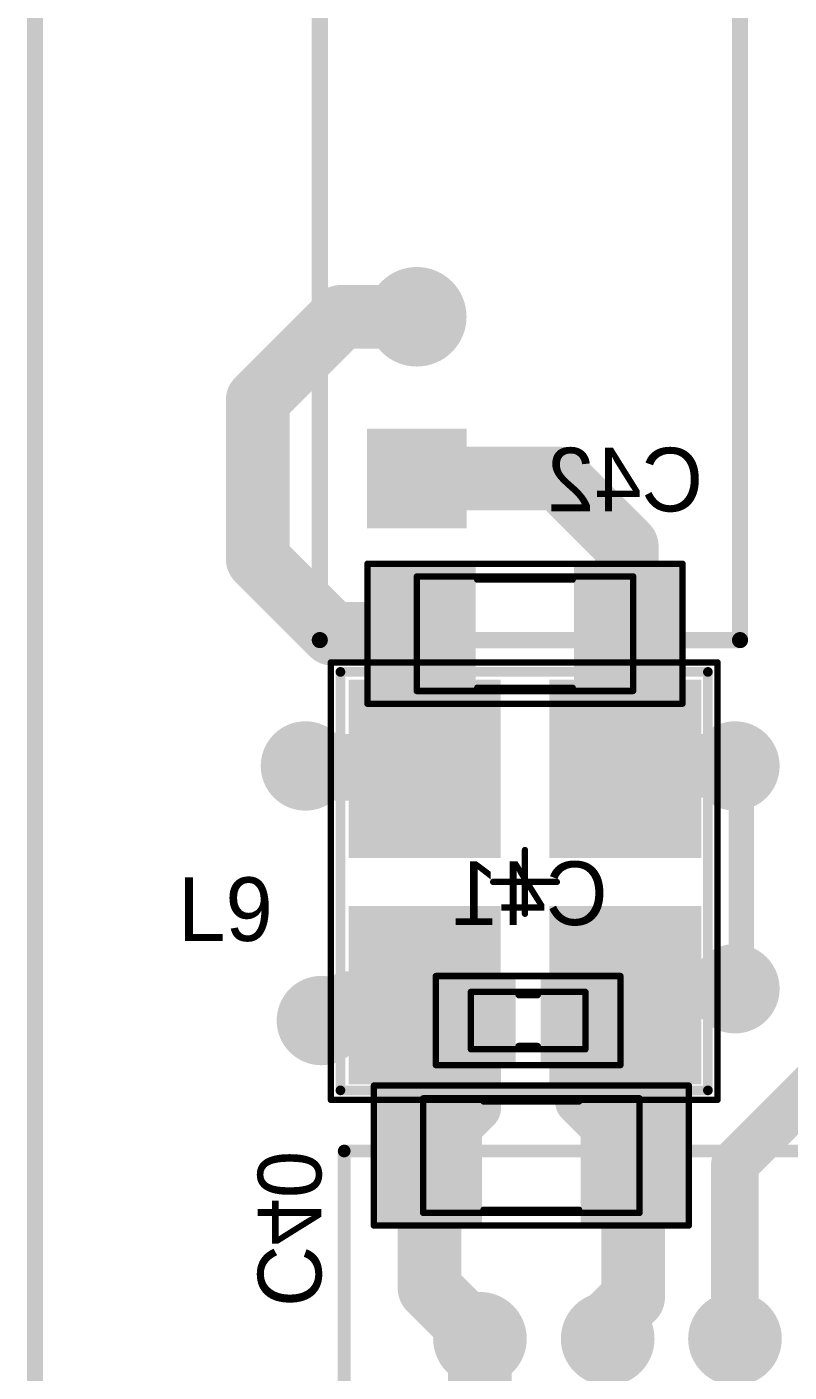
# Model space of a CAD drawing. Header units: millimetres. Extents: x 25 to 183, y 185 to 406.
# Drawn here: x 25.27 to 37.25, y 195.88 to 217.01 of the extents above; entities that cross this region are included whole.
import ezdxf

# ---------------------------------------------------------------- set-up
doc = ezdxf.new("R2010")
doc.units = ezdxf.units.MM
for name, color, linetype in [('BottomLayer', 5, 'Continuous'), ('BottomOverlay', 54, 'Continuous'), ('BottomPaste', 16, 'Continuous'), ('BottomSolder', 6, 'Continuous'), ('Mechanical1', 6, 'Continuous'), ('Mechanical13', 56, 'Continuous'), ('Mechanical15', 56, 'Continuous'), ('MultiLayer', 9, 'Continuous'), ('PadHoleLayer', 156, 'Continuous'), ('TopLayer', 1, 'Continuous'), ('TopOverlay', 2, 'Continuous'), ('TopPaste', 8, 'Continuous'), ('TopSolder', 216, 'Continuous'), ('ViaHoleLayer', 16, 'Continuous')]:
    doc.layers.add(name, color=color, linetype=linetype)

# ---------------------------------------------------------------- blocks, each defined once
blk = doc.blocks.new('SMD_C_1206_B_1889')
at = {"layer": 'BottomLayer'}
for points in [[(-2.325, 0.95), (-2.325, -0.95), (-0.875, 0.95), (-0.875, -0.95)], [(0.875, 0.95), (0.875, -0.95), (2.325, 0.95), (2.325, -0.95)]]:
    blk.add_solid(points, dxfattribs=at)
at = {"layer": 'BottomOverlay', "const_width": 0.1}
for points in [[(-2.475, 1.1), (2.475, 1.1)], [(-2.475, -1.1), (-2.475, 1.1)], [(2.475, -1.1), (2.475, 1.1)], [(-0.75, 0.85), (0.75, 0.85)], [(-0.75, -0.85), (0.75, -0.85)], [(-2.475, -1.1), (2.475, -1.1)]]:
    blk.add_lwpolyline(points, dxfattribs=at)
at = {"layer": 'BottomOverlay', "const_width": 0.05}
for points in [[(-2.5, 1.1, 1), (-2.45, 1.1, 1)], [(-2.5, 1.1, 1), (-2.45, 1.1, 1)], [(2.45, 1.1, 1), (2.5, 1.1, 1)], [(2.45, 1.1, 1), (2.5, 1.1, 1)], [(-0.775, 0.85, 1), (-0.725, 0.85, 1)], [(0.725, 0.85, 1), (0.775, 0.85, 1)], [(-0.775, -0.85, 1), (-0.725, -0.85, 1)], [(0.725, -0.85, 1), (0.775, -0.85, 1)], [(-2.5, -1.1, 1), (-2.45, -1.1, 1)], [(-2.5, -1.1, 1), (-2.45, -1.1, 1)], [(2.45, -1.1, 1), (2.5, -1.1, 1)], [(2.45, -1.1, 1), (2.5, -1.1, 1)]]:
    blk.add_lwpolyline(points, format="xyb", close=True, dxfattribs=at)
at = {"layer": 'BottomPaste'}
for points in [[(-2.325, 0.95), (-2.325, -0.95), (-0.875, 0.95), (-0.875, -0.95)], [(0.875, 0.95), (0.875, -0.95), (2.325, 0.95), (2.325, -0.95)]]:
    blk.add_solid(points, dxfattribs=at)
at = {"layer": 'BottomSolder'}
for points in [[(-2.427, 1.052), (-2.427, -1.052), (-0.773, 1.052), (-0.773, -1.052)], [(0.773, 1.052), (0.773, -1.052), (2.427, 1.052), (2.427, -1.052)]]:
    blk.add_solid(points, dxfattribs=at)
at = {"layer": 'Mechanical13', "const_width": 0.1}
for points in [[(-1.7, 0.9), (1.7, 0.9)], [(-1.7, -0.9), (-1.7, 0.9)], [(1.7, -0.9), (1.7, 0.9)], [(-1.7, -0.9), (1.7, -0.9)]]:
    blk.add_lwpolyline(points, dxfattribs=at)
at = {"layer": 'Mechanical13', "const_width": 0.05}
for points in [[(-1.725, 0.9, 1), (-1.675, 0.9, 1)], [(-1.725, 0.9, 1), (-1.675, 0.9, 1)], [(1.675, 0.9, 1), (1.725, 0.9, 1)], [(1.675, 0.9, 1), (1.725, 0.9, 1)], [(-1.725, -0.9, 1), (-1.675, -0.9, 1)], [(-1.725, -0.9, 1), (-1.675, -0.9, 1)], [(1.675, -0.9, 1), (1.725, -0.9, 1)], [(1.675, -0.9, 1), (1.725, -0.9, 1)]]:
    blk.add_lwpolyline(points, format="xyb", close=True, dxfattribs=at)
at = {"layer": 'Mechanical15', "const_width": 0.05}
for points in [[(-2.5, 1.1), (2.475, 1.1)], [(-2.5, -1.1), (-2.5, 1.1)], [(2.475, -1.1), (2.475, 1.1)], [(-2.5, -1.1), (2.475, -1.1)]]:
    blk.add_lwpolyline(points, dxfattribs=at)
at = {"layer": 'Mechanical15', "const_width": 0.025}
for points in [[(-2.512, 1.1, 1), (-2.488, 1.1, 1)], [(-2.512, 1.1, 1), (-2.488, 1.1, 1)], [(2.462, 1.1, 1), (2.487, 1.1, 1)], [(2.462, 1.1, 1), (2.487, 1.1, 1)], [(-2.512, -1.1, 1), (-2.488, -1.1, 1)], [(-2.512, -1.1, 1), (-2.488, -1.1, 1)], [(2.462, -1.1, 1), (2.487, -1.1, 1)], [(2.462, -1.1, 1), (2.487, -1.1, 1)]]:
    blk.add_lwpolyline(points, format="xyb", close=True, dxfattribs=at)
blk = doc.blocks.new('SMD_C_0603_B_1890')
at = {"layer": 'BottomLayer'}
for points in [[(-1.3, 0.55), (-1.3, -0.55), (-0.3, 0.55), (-0.3, -0.55)], [(0.3, 0.55), (0.3, -0.55), (1.3, 0.55), (1.3, -0.55)]]:
    blk.add_solid(points, dxfattribs=at)
at = {"layer": 'BottomOverlay', "const_width": 0.1}
for points in [[(-1.45, 0.7), (1.45, 0.7)], [(-1.45, -0.7), (-1.45, 0.7)], [(1.45, -0.7), (1.45, 0.7)], [(-0.15, 0.4), (0.15, 0.4)], [(-0.15, -0.4), (0.15, -0.4)], [(-1.45, -0.7), (1.45, -0.7)]]:
    blk.add_lwpolyline(points, dxfattribs=at)
at = {"layer": 'BottomOverlay', "const_width": 0.05}
for points in [[(-1.475, 0.7, 1), (-1.425, 0.7, 1)], [(-1.475, 0.7, 1), (-1.425, 0.7, 1)], [(1.425, 0.7, 1), (1.475, 0.7, 1)], [(1.425, 0.7, 1), (1.475, 0.7, 1)], [(-0.175, 0.4, 1), (-0.125, 0.4, 1)], [(0.125, 0.4, 1), (0.175, 0.4, 1)], [(-0.175, -0.4, 1), (-0.125, -0.4, 1)], [(0.125, -0.4, 1), (0.175, -0.4, 1)], [(-1.475, -0.7, 1), (-1.425, -0.7, 1)], [(-1.475, -0.7, 1), (-1.425, -0.7, 1)], [(1.425, -0.7, 1), (1.475, -0.7, 1)], [(1.425, -0.7, 1), (1.475, -0.7, 1)]]:
    blk.add_lwpolyline(points, format="xyb", close=True, dxfattribs=at)
at = {"layer": 'BottomPaste'}
for points in [[(-1.3, 0.55), (-1.3, -0.55), (-0.3, 0.55), (-0.3, -0.55)], [(0.3, 0.55), (0.3, -0.55), (1.3, 0.55), (1.3, -0.55)]]:
    blk.add_solid(points, dxfattribs=at)
at = {"layer": 'BottomSolder'}
for points in [[(-1.402, 0.652), (-1.402, -0.652), (-0.198, 0.652), (-0.198, -0.652)], [(0.198, 0.652), (0.198, -0.652), (1.402, 0.652), (1.402, -0.652)]]:
    blk.add_solid(points, dxfattribs=at)
at = {"layer": 'Mechanical13', "const_width": 0.1}
for points in [[(-0.9, 0.45), (0.9, 0.45)], [(-0.9, -0.45), (-0.9, 0.45)], [(0.9, -0.45), (0.9, 0.45)], [(-0.9, -0.45), (0.9, -0.45)]]:
    blk.add_lwpolyline(points, dxfattribs=at)
at = {"layer": 'Mechanical13', "const_width": 0.05}
for points in [[(-0.925, 0.45, 1), (-0.875, 0.45, 1)], [(-0.925, 0.45, 1), (-0.875, 0.45, 1)], [(0.875, 0.45, 1), (0.925, 0.45, 1)], [(0.875, 0.45, 1), (0.925, 0.45, 1)], [(-0.925, -0.45, 1), (-0.875, -0.45, 1)], [(-0.925, -0.45, 1), (-0.875, -0.45, 1)], [(0.875, -0.45, 1), (0.925, -0.45, 1)], [(0.875, -0.45, 1), (0.925, -0.45, 1)]]:
    blk.add_lwpolyline(points, format="xyb", close=True, dxfattribs=at)
at = {"layer": 'Mechanical15', "const_width": 0.05}
for points in [[(-1.475, 0.7), (1.45, 0.7)], [(-1.475, -0.7), (-1.475, 0.7)], [(1.45, -0.7), (1.45, 0.7)], [(-1.475, -0.7), (1.45, -0.7)]]:
    blk.add_lwpolyline(points, dxfattribs=at)
at = {"layer": 'Mechanical15', "const_width": 0.025}
for points in [[(-1.488, 0.7, 1), (-1.463, 0.7, 1)], [(-1.488, 0.7, 1), (-1.463, 0.7, 1)], [(1.438, 0.7, 1), (1.462, 0.7, 1)], [(1.438, 0.7, 1), (1.462, 0.7, 1)], [(-1.488, -0.7, 1), (-1.463, -0.7, 1)], [(-1.488, -0.7, 1), (-1.463, -0.7, 1)], [(1.438, -0.7, 1), (1.462, -0.7, 1)], [(1.438, -0.7, 1), (1.462, -0.7, 1)]]:
    blk.add_lwpolyline(points, format="xyb", close=True, dxfattribs=at)
blk = doc.blocks.new('SMD_C_1206_B_1891')
at = {"layer": 'BottomLayer'}
for points in [[(-2.325, 0.95), (-2.325, -0.95), (-0.875, 0.95), (-0.875, -0.95)], [(0.875, 0.95), (0.875, -0.95), (2.325, 0.95), (2.325, -0.95)]]:
    blk.add_solid(points, dxfattribs=at)
at = {"layer": 'BottomOverlay', "const_width": 0.1}
for points in [[(-2.475, 1.1), (2.475, 1.1)], [(-2.475, -1.1), (-2.475, 1.1)], [(2.475, -1.1), (2.475, 1.1)], [(-0.75, 0.85), (0.75, 0.85)], [(-0.75, -0.85), (0.75, -0.85)], [(-2.475, -1.1), (2.475, -1.1)]]:
    blk.add_lwpolyline(points, dxfattribs=at)
at = {"layer": 'BottomOverlay', "const_width": 0.05}
for points in [[(-2.5, 1.1, 1), (-2.45, 1.1, 1)], [(-2.5, 1.1, 1), (-2.45, 1.1, 1)], [(2.45, 1.1, 1), (2.5, 1.1, 1)], [(2.45, 1.1, 1), (2.5, 1.1, 1)], [(-0.775, 0.85, 1), (-0.725, 0.85, 1)], [(0.725, 0.85, 1), (0.775, 0.85, 1)], [(-0.775, -0.85, 1), (-0.725, -0.85, 1)], [(0.725, -0.85, 1), (0.775, -0.85, 1)], [(-2.5, -1.1, 1), (-2.45, -1.1, 1)], [(-2.5, -1.1, 1), (-2.45, -1.1, 1)], [(2.45, -1.1, 1), (2.5, -1.1, 1)], [(2.45, -1.1, 1), (2.5, -1.1, 1)]]:
    blk.add_lwpolyline(points, format="xyb", close=True, dxfattribs=at)
at = {"layer": 'BottomPaste'}
for points in [[(-2.325, 0.95), (-2.325, -0.95), (-0.875, 0.95), (-0.875, -0.95)], [(0.875, 0.95), (0.875, -0.95), (2.325, 0.95), (2.325, -0.95)]]:
    blk.add_solid(points, dxfattribs=at)
at = {"layer": 'BottomSolder'}
for points in [[(-2.427, 1.052), (-2.427, -1.052), (-0.773, 1.052), (-0.773, -1.052)], [(0.773, 1.052), (0.773, -1.052), (2.427, 1.052), (2.427, -1.052)]]:
    blk.add_solid(points, dxfattribs=at)
at = {"layer": 'Mechanical13', "const_width": 0.1}
for points in [[(-1.7, 0.9), (1.7, 0.9)], [(-1.7, -0.9), (-1.7, 0.9)], [(1.7, -0.9), (1.7, 0.9)], [(-1.7, -0.9), (1.7, -0.9)]]:
    blk.add_lwpolyline(points, dxfattribs=at)
at = {"layer": 'Mechanical13', "const_width": 0.05}
for points in [[(-1.725, 0.9, 1), (-1.675, 0.9, 1)], [(-1.725, 0.9, 1), (-1.675, 0.9, 1)], [(1.675, 0.9, 1), (1.725, 0.9, 1)], [(1.675, 0.9, 1), (1.725, 0.9, 1)], [(-1.725, -0.9, 1), (-1.675, -0.9, 1)], [(-1.725, -0.9, 1), (-1.675, -0.9, 1)], [(1.675, -0.9, 1), (1.725, -0.9, 1)], [(1.675, -0.9, 1), (1.725, -0.9, 1)]]:
    blk.add_lwpolyline(points, format="xyb", close=True, dxfattribs=at)
at = {"layer": 'Mechanical15', "const_width": 0.05}
for points in [[(-2.5, 1.1), (2.475, 1.1)], [(-2.5, -1.1), (-2.5, 1.1)], [(2.475, -1.1), (2.475, 1.1)], [(-2.5, -1.1), (2.475, -1.1)]]:
    blk.add_lwpolyline(points, dxfattribs=at)
at = {"layer": 'Mechanical15', "const_width": 0.025}
for points in [[(-2.512, 1.1, 1), (-2.488, 1.1, 1)], [(-2.512, 1.1, 1), (-2.488, 1.1, 1)], [(2.462, 1.1, 1), (2.487, 1.1, 1)], [(2.462, 1.1, 1), (2.487, 1.1, 1)], [(-2.512, -1.1, 1), (-2.488, -1.1, 1)], [(-2.512, -1.1, 1), (-2.488, -1.1, 1)], [(2.462, -1.1, 1), (2.487, -1.1, 1)], [(2.462, -1.1, 1), (2.487, -1.1, 1)]]:
    blk.add_lwpolyline(points, format="xyb", close=True, dxfattribs=at)
blk = doc.blocks.new('SIP7_1910')
at = {"layer": 'BottomLayer', "const_width": 0.68}
for points in [[(2.2, 0, 1), (2.88, 0, 1)], [(9.82, 0, 1), (10.5, 0, 1)], [(12.36, 0, 1), (13.04, 0, 1)], [(14.9, 0, 1), (15.58, 0, 1)]]:
    blk.add_lwpolyline(points, format="xyb", close=True, dxfattribs=at)
at = {"layer": 'BottomLayer'}
blk.add_solid([(-0.68, -0.68), (0.68, -0.68), (-0.68, 0.68), (0.68, 0.68)], dxfattribs=at)
at = {"layer": 'BottomSolder', "const_width": 0.782}
for points in [[(2.149, 0, 1), (2.931, 0, 1)], [(9.769, 0, 1), (10.551, 0, 1)], [(12.309, 0, 1), (13.091, 0, 1)], [(14.849, 0, 1), (15.631, 0, 1)]]:
    blk.add_lwpolyline(points, format="xyb", close=True, dxfattribs=at)
at = {"layer": 'BottomSolder'}
blk.add_solid([(-0.782, -0.782), (0.782, -0.782), (-0.782, 0.782), (0.782, 0.782)], dxfattribs=at)
at = {"layer": 'MultiLayer', "const_width": 0.68}
for points in [[(2.2, 0, 1), (2.88, 0, 1)], [(9.82, 0, 1), (10.5, 0, 1)], [(12.36, 0, 1), (13.04, 0, 1)], [(14.9, 0, 1), (15.58, 0, 1)]]:
    blk.add_lwpolyline(points, format="xyb", close=True, dxfattribs=at)
at = {"layer": 'MultiLayer'}
blk.add_solid([(-0.68, -0.68), (0.68, -0.68), (-0.68, 0.68), (0.68, 0.68)], dxfattribs=at)
at = {"layer": 'PadHoleLayer', "const_width": 0.4}
for points in [[(-0.2, 0, 1), (0.2, 0, 1)], [(2.34, 0, 1), (2.74, 0, 1)], [(9.96, 0, 1), (10.36, 0, 1)], [(12.5, 0, 1), (12.9, 0, 1)], [(15.04, 0, 1), (15.44, 0, 1)]]:
    blk.add_lwpolyline(points, format="xyb", close=True, dxfattribs=at)
at = {"layer": 'TopLayer', "const_width": 0.68}
for points in [[(2.2, 0, 1), (2.88, 0, 1)], [(9.82, 0, 1), (10.5, 0, 1)], [(12.36, 0, 1), (13.04, 0, 1)], [(14.9, 0, 1), (15.58, 0, 1)]]:
    blk.add_lwpolyline(points, format="xyb", close=True, dxfattribs=at)
at = {"layer": 'TopLayer'}
blk.add_solid([(-0.68, -0.68), (0.68, -0.68), (-0.68, 0.68), (0.68, 0.68)], dxfattribs=at)
at = {"layer": 'TopOverlay', "const_width": 0.254}
for points in [[(-2.54, 1.524), (-2.54, -5.08)], [(-2.54, 1.524), (17.526, 1.524)], [(17.526, 1.524), (17.526, -5.08)], [(-2.54, -5.08), (16.002, -5.08)], [(16.002, -5.08), (17.526, -5.08)]]:
    blk.add_lwpolyline(points, dxfattribs=at)
at = {"layer": 'TopOverlay', "const_width": 0.127}
for points in [[(-2.603, 1.524, 1), (-2.477, 1.524, 1)], [(-2.603, 1.524, 1), (-2.477, 1.524, 1)], [(17.462, 1.524, 1), (17.59, 1.524, 1)], [(17.462, 1.524, 1), (17.59, 1.524, 1)], [(-2.603, -5.08, 1), (-2.477, -5.08, 1)], [(-2.603, -5.08, 1), (-2.477, -5.08, 1)], [(15.938, -5.08, 1), (16.066, -5.08, 1)], [(15.938, -5.08, 1), (16.066, -5.08, 1)], [(17.462, -5.08, 1), (17.59, -5.08, 1)], [(17.462, -5.08, 1), (17.59, -5.08, 1)]]:
    blk.add_lwpolyline(points, format="xyb", close=True, dxfattribs=at)
at = {"layer": 'TopSolder', "const_width": 0.782}
for points in [[(2.149, 0, 1), (2.931, 0, 1)], [(9.769, 0, 1), (10.551, 0, 1)], [(12.309, 0, 1), (13.091, 0, 1)], [(14.849, 0, 1), (15.631, 0, 1)]]:
    blk.add_lwpolyline(points, format="xyb", close=True, dxfattribs=at)
at = {"layer": 'TopSolder'}
blk.add_solid([(-0.782, -0.782), (0.782, -0.782), (-0.782, 0.782), (0.782, 0.782)], dxfattribs=at)
blk = doc.blocks.new('DLW5BS_AH__1917')
at = {"layer": 'Mechanical15', "const_width": 0.1}
for points in [[(-3.425, 3.05), (-3.425, -3.025)], [(-3.425, 3.05), (3.45, 3.05)], [(3.45, 3.05), (3.45, -3.025)], [(0, 0.5), (0, -0.5)], [(-0.5, 0), (0.5, 0)], [(-3.425, -3.025), (3.45, -3.025)]]:
    blk.add_lwpolyline(points, dxfattribs=at)
at = {"layer": 'Mechanical15', "const_width": 0.05}
for points in [[(-3.45, 3.05, 1), (-3.4, 3.05, 1)], [(-3.45, 3.05, 1), (-3.4, 3.05, 1)], [(3.425, 3.05, 1), (3.475, 3.05, 1)], [(3.425, 3.05, 1), (3.475, 3.05, 1)], [(-0.025, 0.5, 1), (0.025, 0.5, 1)], [(-0.525, 0, 1), (-0.475, 0, 1)], [(0.475, 0, 1), (0.525, 0, 1)], [(-0.025, -0.5, 1), (0.025, -0.5, 1)], [(-3.45, -3.025, 1), (-3.4, -3.025, 1)], [(-3.45, -3.025, 1), (-3.4, -3.025, 1)], [(3.425, -3.025, 1), (3.475, -3.025, 1)], [(3.425, -3.025, 1), (3.475, -3.025, 1)]]:
    blk.add_lwpolyline(points, format="xyb", close=True, dxfattribs=at)
at = {"layer": 'TopLayer'}
for points in [[(-3.076, 0.483), (-0.48, 0.483), (-3.076, 2.667), (-0.48, 2.667)], [(0.48, 0.483), (3.076, 0.483), (0.48, 2.667), (3.076, 2.667)], [(-3.076, -2.667), (-0.48, -2.667), (-3.076, -0.483), (-0.48, -0.483)], [(0.48, -2.667), (3.076, -2.667), (0.48, -0.483), (3.076, -0.483)]]:
    blk.add_solid(points, dxfattribs=at)
at = {"layer": 'TopOverlay'}
for points, const_width in [([(-3.275, 2.9), (3.3, 2.9)], 0.152), ([(-3.275, 2.9), (-3.275, -2.875)], 0.152), ([(3.3, 2.9), (3.3, -2.875)], 0.152), ([(-3.275, -2.875), (3.3, -2.875)], 0.152), ([(-2, -3.4), (2, -3.4)], 0.4)]:
    blk.add_lwpolyline(points, dxfattribs=dict(at, const_width=const_width))
for points, const_width in [([(-3.313, 2.9, 1), (-3.237, 2.9, 1)], 0.0762), ([(-3.313, 2.9, 1), (-3.237, 2.9, 1)], 0.0762), ([(3.262, 2.9, 1), (3.338, 2.9, 1)], 0.0762), ([(3.262, 2.9, 1), (3.338, 2.9, 1)], 0.0762), ([(-3.313, -2.875, 1), (-3.237, -2.875, 1)], 0.0762), ([(-3.313, -2.875, 1), (-3.237, -2.875, 1)], 0.0762), ([(3.262, -2.875, 1), (3.338, -2.875, 1)], 0.0762), ([(3.262, -2.875, 1), (3.338, -2.875, 1)], 0.0762), ([(-2.1, -3.4, 1), (-1.9, -3.4, 1)], 0.2), ([(1.9, -3.4, 1), (2.1, -3.4, 1)], 0.2)]:
    blk.add_lwpolyline(points, format="xyb", close=True, dxfattribs=dict(at, const_width=const_width))
at = {"layer": 'TopPaste'}
for points in [[(-3.076, 0.483), (-0.48, 0.483), (-3.076, 2.667), (-0.48, 2.667)], [(0.48, 0.483), (3.076, 0.483), (0.48, 2.667), (3.076, 2.667)], [(-3.076, -2.667), (-0.48, -2.667), (-3.076, -0.483), (-0.48, -0.483)], [(0.48, -2.667), (3.076, -2.667), (0.48, -0.483), (3.076, -0.483)]]:
    blk.add_solid(points, dxfattribs=at)
at = {"layer": 'TopSolder'}
for points in [[(-3.178, 0.381), (-0.378, 0.381), (-3.178, 2.769), (-0.378, 2.769)], [(0.378, 0.381), (3.178, 0.381), (0.378, 2.769), (3.178, 2.769)], [(-3.178, -2.769), (-0.378, -2.769), (-3.178, -0.381), (-0.378, -0.381)], [(0.378, -2.769), (3.178, -2.769), (0.378, -0.381), (3.178, -0.381)]]:
    blk.add_solid(points, dxfattribs=at)
blk = doc.blocks.new('35362_0650_1947')
at = {"layer": 'BottomLayer', "const_width": 0.61}
for points in [[(-10.312, 0, 1), (-9.703, 0, 1)], [(-8.305, 0, 1), (-7.695, 0, 1)], [(-6.305, 0, 1), (-5.695, 0, 1)], [(-4.304, 0, 1), (-3.695, 0, 1)], [(-2.305, 0, 1), (-1.695, 0, 1)]]:
    blk.add_lwpolyline(points, format="xyb", close=True, dxfattribs=at)
at = {"layer": 'BottomLayer'}
blk.add_solid([(-0.61, -0.61), (0.61, -0.61), (-0.61, 0.61), (0.61, 0.61)], dxfattribs=at)
at = {"layer": 'BottomSolder', "const_width": 0.736}
for points in [[(-10.375, 0, 1), (-9.64, 0, 1)], [(-8.368, 0, 1), (-7.632, 0, 1)], [(-6.368, 0, 1), (-5.632, 0, 1)], [(-4.368, 0, 1), (-3.632, 0, 1)], [(-2.368, 0, 1), (-1.632, 0, 1)]]:
    blk.add_lwpolyline(points, format="xyb", close=True, dxfattribs=at)
at = {"layer": 'BottomSolder'}
blk.add_solid([(-0.736, -0.736), (0.736, -0.736), (-0.736, 0.736), (0.736, 0.736)], dxfattribs=at)
at = {"layer": 'PadHoleLayer', "const_width": 0.4}
for points in [[(-10.208, 0, 1), (-9.808, 0, 1)], [(-8.2, 0, 1), (-7.8, 0, 1)], [(-6.2, 0, 1), (-5.8, 0, 1)], [(-4.2, 0, 1), (-3.8, 0, 1)], [(-2.2, 0, 1), (-1.8, 0, 1)], [(-0.2, 0, 1), (0.2, 0, 1)]]:
    blk.add_lwpolyline(points, format="xyb", close=True, dxfattribs=at)
at = {"layer": 'TopLayer', "const_width": 0.61}
for points in [[(-10.312, 0, 1), (-9.703, 0, 1)], [(-8.305, 0, 1), (-7.695, 0, 1)], [(-6.305, 0, 1), (-5.695, 0, 1)], [(-4.304, 0, 1), (-3.695, 0, 1)], [(-2.305, 0, 1), (-1.695, 0, 1)]]:
    blk.add_lwpolyline(points, format="xyb", close=True, dxfattribs=at)
at = {"layer": 'TopLayer'}
blk.add_solid([(-0.61, -0.61), (0.61, -0.61), (-0.61, 0.61), (0.61, 0.61)], dxfattribs=at)
at = {"layer": 'TopOverlay'}
for points, const_width in [([(-1.05, 4.225), (-0.05, 3.225)], 0.254), ([(-1.05, 4.225), (0.95, 4.225)], 0.254), ([(-0.05, 3.225), (0.95, 4.225)], 0.254), ([(-12.141, -2.55), (-12.141, 2.95)], 0.2), ([(-12.141, 2.95), (2.15, 2.95)], 0.2), ([(2.15, -2.55), (2.15, 2.95)], 0.2), ([(-10.465, -1.651), (-8.35, -1.65)], 0.2), ([(-10.465, -2.55), (-10.465, -1.651)], 0.2), ([(-8.35, -1.65), (0.35, -1.65)], 0.2), ([(-7.015, -1.65), (-2.915, -1.65)], 0.127), ([(-7.015, -2.35), (-7.015, -1.65)], 0.127), ([(-2.915, -2.35), (-2.915, -1.65)], 0.127), ([(0.35, -2.55), (0.35, -1.65)], 0.2), ([(-8.241, -2.35), (-1.841, -2.35)], 0.127), ([(-8.241, -3.55), (-8.241, -2.35)], 0.127), ([(-7.015, -2.35), (-2.915, -2.35)], 0.127), ([(-1.841, -3.55), (-1.841, -2.35)], 0.127), ([(-12.141, -2.55), (-10.465, -2.55)], 0.2), ([(0.35, -2.55), (2.15, -2.55)], 0.2), ([(-8.241, -3.55), (-1.841, -3.55)], 0.127)]:
    blk.add_lwpolyline(points, dxfattribs=dict(at, const_width=const_width))
for points, const_width in [([(-1.114, 4.225, 1), (-0.987, 4.225, 1)], 0.127), ([(-1.114, 4.225, 1), (-0.987, 4.225, 1)], 0.127), ([(0.886, 4.225, 1), (1.013, 4.225, 1)], 0.127), ([(0.886, 4.225, 1), (1.013, 4.225, 1)], 0.127), ([(-0.114, 3.225, 1), (0.013, 3.225, 1)], 0.127), ([(-0.114, 3.225, 1), (0.013, 3.225, 1)], 0.127), ([(-12.191, 2.95, 1), (-12.091, 2.95, 1)], 0.0999), ([(-12.191, 2.95, 1), (-12.091, 2.95, 1)], 0.0999), ([(2.1, 2.95, 1), (2.2, 2.95, 1)], 0.0999), ([(2.1, 2.95, 1), (2.2, 2.95, 1)], 0.0999), ([(-10.515, -1.651, 1), (-10.415, -1.651, 1)], 0.0999), ([(-10.515, -1.651, 1), (-10.415, -1.651, 1)], 0.0999), ([(-8.4, -1.65, 1), (-8.3, -1.65, 1)], 0.0999), ([(-8.4, -1.65, 1), (-8.3, -1.65, 1)], 0.0999), ([(-7.047, -1.65, 1), (-6.983, -1.65, 1)], 0.0635), ([(-7.047, -1.65, 1), (-6.983, -1.65, 1)], 0.0635), ([(-2.947, -1.65, 1), (-2.883, -1.65, 1)], 0.0635), ([(-2.947, -1.65, 1), (-2.883, -1.65, 1)], 0.0635), ([(0.3, -1.65, 1), (0.4, -1.65, 1)], 0.0999), ([(0.3, -1.65, 1), (0.4, -1.65, 1)], 0.0999), ([(-8.273, -2.35, 1), (-8.209, -2.35, 1)], 0.0635), ([(-8.273, -2.35, 1), (-8.209, -2.35, 1)], 0.0635), ([(-7.047, -2.35, 1), (-6.983, -2.35, 1)], 0.0635), ([(-7.047, -2.35, 1), (-6.983, -2.35, 1)], 0.0635), ([(-2.947, -2.35, 1), (-2.883, -2.35, 1)], 0.0635), ([(-2.947, -2.35, 1), (-2.883, -2.35, 1)], 0.0635), ([(-1.873, -2.35, 1), (-1.809, -2.35, 1)], 0.0635), ([(-1.873, -2.35, 1), (-1.809, -2.35, 1)], 0.0635), ([(-12.191, -2.55, 1), (-12.091, -2.55, 1)], 0.0999), ([(-12.191, -2.55, 1), (-12.091, -2.55, 1)], 0.0999), ([(-10.515, -2.55, 1), (-10.415, -2.55, 1)], 0.0999), ([(-10.515, -2.55, 1), (-10.415, -2.55, 1)], 0.0999), ([(0.3, -2.55, 1), (0.4, -2.55, 1)], 0.0999), ([(0.3, -2.55, 1), (0.4, -2.55, 1)], 0.0999), ([(2.1, -2.55, 1), (2.2, -2.55, 1)], 0.0999), ([(2.1, -2.55, 1), (2.2, -2.55, 1)], 0.0999), ([(-8.273, -3.55, 1), (-8.209, -3.55, 1)], 0.0635), ([(-8.273, -3.55, 1), (-8.209, -3.55, 1)], 0.0635), ([(-1.873, -3.55, 1), (-1.809, -3.55, 1)], 0.0635), ([(-1.873, -3.55, 1), (-1.809, -3.55, 1)], 0.0635)]:
    blk.add_lwpolyline(points, format="xyb", close=True, dxfattribs=dict(at, const_width=const_width))
at = {"layer": 'TopSolder', "const_width": 0.736}
for points in [[(-10.375, 0, 1), (-9.64, 0, 1)], [(-8.368, 0, 1), (-7.632, 0, 1)], [(-6.368, 0, 1), (-5.632, 0, 1)], [(-4.368, 0, 1), (-3.632, 0, 1)], [(-2.368, 0, 1), (-1.632, 0, 1)]]:
    blk.add_lwpolyline(points, format="xyb", close=True, dxfattribs=at)
at = {"layer": 'TopSolder'}
blk.add_solid([(-0.736, -0.736), (0.736, -0.736), (-0.736, 0.736), (0.736, 0.736)], dxfattribs=at)

msp = doc.modelspace()

# ---------------------------------------------------------------- linework, layer by layer
at = {"layer": 'BottomLayer'}
for points, const_width in [([(28.9, 211.15), (30.208, 212.458)], 1), ([(30.208, 212.458), (31.4, 212.458)], 1), ([(28.9, 208.65), (28.9, 211.15)], 1), ([(31.4, 209.918), (33.632, 209.918)], 1), ([(33.632, 209.918), (34.7, 208.85)], 1), ([(34.7, 207.478), (34.7, 208.85)], 1), ([(28.9, 208.65), (30.072, 207.478)], 1), ([(30.072, 207.478), (31.5, 207.478)], 1), ([(31.5, 205.4), (31.5, 207.478)], 1), ([(34.65, 207.427), (34.7, 207.478)], 1), ([(34.65, 205.4), (34.65, 207.427)], 1), ([(29.65, 205.4), (31.5, 205.4)], 1), ([(34.65, 205.4), (36.4, 205.4)], 1), ([(33.95, 201.4), (34.45, 201.9)], 0.75), ([(34.45, 201.9), (36.4, 201.9)], 0.75), ([(29.9, 201.4), (32.35, 201.4)], 0.75), ([(32.35, 200.027), (32.35, 201.4)], 0.75), ([(33.95, 200.128), (33.95, 201.4)], 0.75), ([(31.6, 199.278), (32.35, 200.027)], 0.75), ([(33.95, 200.128), (34.8, 199.278)], 0.75), ([(31.6, 197.192), (31.6, 199.278)], 1), ([(34.8, 197.05), (34.8, 199.278)], 1), ([(31.6, 197.192), (32.392, 196.4)], 1), ([(34.4, 196.65), (34.8, 197.05)], 1), ([(34.4, 196.4), (34.4, 196.65)], 1)]:
    msp.add_lwpolyline(points, dxfattribs=dict(at, const_width=const_width))
for points, const_width in [([(29.958, 212.458, 1), (30.458, 212.458, 1)], 0.5), ([(29.958, 212.458, 1), (30.458, 212.458, 1)], 0.5), ([(31.15, 212.458, 1), (31.65, 212.458, 1)], 0.5), ([(28.65, 211.15, 1), (29.15, 211.15, 1)], 0.5), ([(28.65, 211.15, 1), (29.15, 211.15, 1)], 0.5), ([(31.15, 209.918, 1), (31.65, 209.918, 1)], 0.5), ([(33.382, 209.918, 1), (33.882, 209.918, 1)], 0.5), ([(33.382, 209.918, 1), (33.882, 209.918, 1)], 0.5), ([(34.45, 208.85, 1), (34.95, 208.85, 1)], 0.5), ([(34.45, 208.85, 1), (34.95, 208.85, 1)], 0.5), ([(28.65, 208.65, 1), (29.15, 208.65, 1)], 0.5), ([(28.65, 208.65, 1), (29.15, 208.65, 1)], 0.5), ([(29.822, 207.478, 1), (30.322, 207.478, 1)], 0.5), ([(29.822, 207.478, 1), (30.322, 207.478, 1)], 0.5), ([(31.25, 207.478, 1), (31.75, 207.478, 1)], 0.5), ([(31.25, 207.478, 1), (31.75, 207.478, 1)], 0.5), ([(34.4, 207.427, 1), (34.9, 207.427, 1)], 0.5), ([(34.4, 207.427, 1), (34.9, 207.427, 1)], 0.5), ([(34.45, 207.478, 1), (34.95, 207.478, 1)], 0.5), ([(34.45, 207.478, 1), (34.95, 207.478, 1)], 0.5), ([(29.35, 205.4, 1), (29.95, 205.4, 1)], 0.6), ([(29.4, 205.4, 1), (29.9, 205.4, 1)], 0.5), ([(31.25, 205.4, 1), (31.75, 205.4, 1)], 0.5), ([(31.25, 205.4, 1), (31.75, 205.4, 1)], 0.5), ([(34.4, 205.4, 1), (34.9, 205.4, 1)], 0.5), ([(34.4, 205.4, 1), (34.9, 205.4, 1)], 0.5), ([(36.1, 205.4, 1), (36.7, 205.4, 1)], 0.6), ([(36.15, 205.4, 1), (36.65, 205.4, 1)], 0.5), ([(36.1, 201.9, 1), (36.7, 201.9, 1)], 0.6), ([(34.262, 201.9, 1), (34.637, 201.9, 1)], 0.375), ([(34.262, 201.9, 1), (34.637, 201.9, 1)], 0.375), ([(36.213, 201.9, 1), (36.588, 201.9, 1)], 0.375), ([(29.6, 201.4, 1), (30.2, 201.4, 1)], 0.6), ([(29.713, 201.4, 1), (30.088, 201.4, 1)], 0.375), ([(32.162, 201.4, 1), (32.537, 201.4, 1)], 0.375), ([(32.162, 201.4, 1), (32.537, 201.4, 1)], 0.375), ([(33.762, 201.4, 1), (34.137, 201.4, 1)], 0.375), ([(33.762, 201.4, 1), (34.137, 201.4, 1)], 0.375), ([(32.162, 200.027, 1), (32.537, 200.027, 1)], 0.375), ([(32.162, 200.027, 1), (32.537, 200.027, 1)], 0.375), ([(33.762, 200.128, 1), (34.137, 200.128, 1)], 0.375), ([(33.762, 200.128, 1), (34.137, 200.128, 1)], 0.375), ([(31.35, 199.278, 1), (31.85, 199.278, 1)], 0.5), ([(34.55, 199.278, 1), (35.05, 199.278, 1)], 0.5), ([(31.413, 199.278, 1), (31.788, 199.278, 1)], 0.375), ([(34.613, 199.278, 1), (34.988, 199.278, 1)], 0.375), ([(31.35, 197.192, 1), (31.85, 197.192, 1)], 0.5), ([(31.35, 197.192, 1), (31.85, 197.192, 1)], 0.5), ([(34.55, 197.05, 1), (35.05, 197.05, 1)], 0.5), ([(34.55, 197.05, 1), (35.05, 197.05, 1)], 0.5), ([(34.15, 196.65, 1), (34.65, 196.65, 1)], 0.5), ([(34.15, 196.65, 1), (34.65, 196.65, 1)], 0.5), ([(32.142, 196.4, 1), (32.642, 196.4, 1)], 0.5), ([(34.15, 196.4, 1), (34.65, 196.4, 1)], 0.5)]:
    msp.add_lwpolyline(points, format="xyb", close=True, dxfattribs=dict(at, const_width=const_width))
at = {"layer": 'BottomSolder', "const_width": 0.702}
for points in [[(29.299, 205.4, 1), (30.001, 205.4, 1)], [(36.049, 205.4, 1), (36.751, 205.4, 1)], [(36.049, 201.9, 1), (36.751, 201.9, 1)], [(29.549, 201.4, 1), (30.251, 201.4, 1)]]:
    msp.add_lwpolyline(points, format="xyb", close=True, dxfattribs=at)
at = {"layer": 'Mechanical1', "const_width": 0.254}
msp.add_lwpolyline([(25.4, 190.4), (25.4, 400.4)], dxfattribs=at)
at = {"layer": 'MultiLayer', "const_width": 0.6}
for points in [[(29.35, 205.4, 1), (29.95, 205.4, 1)], [(36.1, 205.4, 1), (36.7, 205.4, 1)], [(36.1, 201.9, 1), (36.7, 201.9, 1)], [(29.6, 201.4, 1), (30.2, 201.4, 1)]]:
    msp.add_lwpolyline(points, format="xyb", close=True, dxfattribs=at)
at = {"layer": 'TopLayer'}
for points, const_width in [([(29.35, 205.4, 1), (29.95, 205.4, 1)], 0.6), ([(29.4, 205.4, 1), (29.9, 205.4, 1)], 0.5), ([(34.469, 205.4, 1), (34.969, 205.4, 1)], 0.5), ([(34.469, 205.4, 1), (34.969, 205.4, 1)], 0.5), ([(36.1, 205.4, 1), (36.7, 205.4, 1)], 0.6), ([(36.15, 205.4, 1), (36.65, 205.4, 1)], 0.5), ([(29.444, 205.356, 1), (29.944, 205.356, 1)], 0.5), ([(29.444, 205.356, 1), (29.944, 205.356, 1)], 0.5), ([(31.275, 205.356, 1), (31.775, 205.356, 1)], 0.5), ([(34.425, 205.356, 1), (34.925, 205.356, 1)], 0.5), ([(36.1, 201.9, 1), (36.7, 201.9, 1)], 0.6), ([(36.213, 201.9, 1), (36.588, 201.9, 1)], 0.375), ([(30.112, 201.8, 1), (30.487, 201.8, 1)], 0.375), ([(30.112, 201.8, 1), (30.487, 201.8, 1)], 0.375), ([(31.338, 201.8, 1), (31.713, 201.8, 1)], 0.375), ([(34.487, 201.8, 1), (34.862, 201.8, 1)], 0.375), ([(36.112, 201.8, 1), (36.487, 201.8, 1)], 0.375), ([(36.112, 201.8, 1), (36.487, 201.8, 1)], 0.375), ([(29.6, 201.4, 1), (30.2, 201.4, 1)], 0.6), ([(29.713, 201.4, 1), (30.088, 201.4, 1)], 0.375), ([(36.213, 199.15, 1), (36.588, 199.15, 1)], 0.375), ([(36.213, 199.15, 1), (36.588, 199.15, 1)], 0.375), ([(32.142, 196.4, 1), (32.642, 196.4, 1)], 0.5), ([(36.213, 196.4, 1), (36.588, 196.4, 1)], 0.375)]:
    msp.add_lwpolyline(points, format="xyb", close=True, dxfattribs=dict(at, const_width=const_width))
for points, const_width in [([(29.65, 205.4), (29.694, 205.356)], 1), ([(34.675, 205.356), (34.719, 205.4)], 1), ([(34.719, 205.4), (36.4, 205.4)], 1), ([(29.694, 205.356), (31.525, 205.356)], 1), ([(36.3, 201.8), (36.4, 201.9)], 0.75), ([(29.9, 201.4), (30.3, 201.8)], 0.75), ([(30.3, 201.8), (31.525, 201.8)], 0.75), ([(34.675, 201.8), (36.3, 201.8)], 0.75), ([(36.4, 199.15), (38.15, 200.9)], 0.75), ([(36.4, 196.4), (36.4, 199.15)], 0.75), ([(32.392, 194.158), (32.392, 196.4)], 1)]:
    msp.add_lwpolyline(points, dxfattribs=dict(at, const_width=const_width))
at = {"layer": 'TopSolder', "const_width": 0.702}
for points in [[(29.299, 205.4, 1), (30.001, 205.4, 1)], [(36.049, 205.4, 1), (36.751, 205.4, 1)], [(36.049, 201.9, 1), (36.751, 201.9, 1)], [(29.549, 201.4, 1), (30.251, 201.4, 1)]]:
    msp.add_lwpolyline(points, format="xyb", close=True, dxfattribs=at)
at = {"layer": 'ViaHoleLayer', "const_width": 0.35}
for points in [[(29.475, 205.4, 1), (29.825, 205.4, 1)], [(36.225, 205.4, 1), (36.575, 205.4, 1)], [(36.225, 201.9, 1), (36.575, 201.9, 1)], [(29.725, 201.4, 1), (30.075, 201.4, 1)]]:
    msp.add_lwpolyline(points, format="xyb", close=True, dxfattribs=at)

# ---------------------------------------------------------------- block references
for name, p, rotation in [('SIP7_1910', (31.4, 209.918), 90), ('SMD_C_1206_B_1891', (33.1, 207.478), 360), ('DLW5BS_AH__1917', (33.1, 203.578), 90), ('SMD_C_0603_B_1890', (33.15, 201.4), 360), ('35362_0650_1947', (42.4, 196.4), 360), ('SMD_C_1206_B_1889', (33.2, 199.278), 360)]:
    msp.add_blockref(name, p, dxfattribs=dict(rotation=rotation))

# ---------------------------------------------------------------- texts
at = {"layer": 'BottomOverlay', "text_generation_flag": 2}
for s, p in [('C42', (35.9, 209.4)), ('C41', (34.4, 202.9))]:
    msp.add_text(s, height=1, dxfattribs=at).set_placement(p)
msp.add_text('C40', height=1, rotation=270, dxfattribs=at).set_placement((28.9, 196.9))
at = {"layer": 'TopOverlay'}
msp.add_text('L9', height=1, dxfattribs=at).set_placement((27.65, 202.65))

doc.saveas('drawing.dxf')
